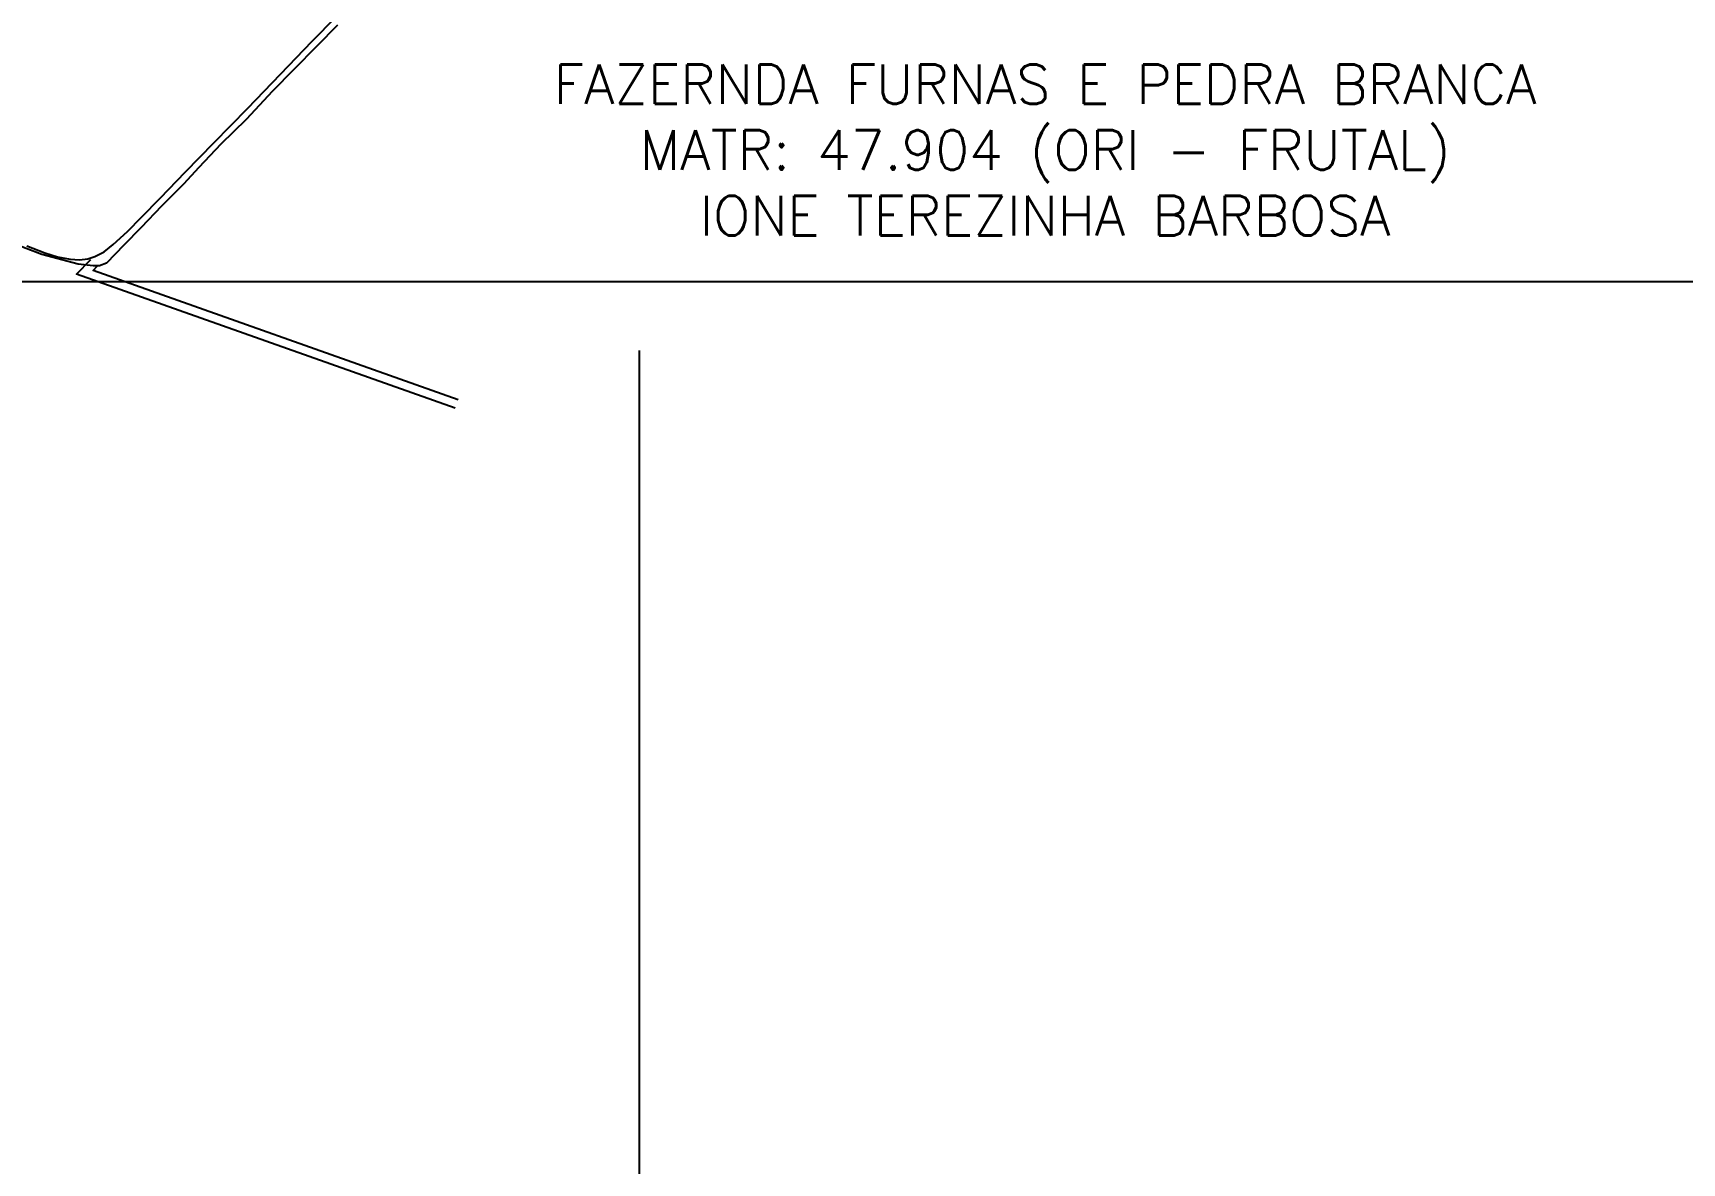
# Model space of a CAD drawing. Extents: x 713955 to 718155, y 7814478 to 7820418.
# Drawn here: x 716000 to 717088, y 7816218 to 7816964 of the extents above; entities that cross this region are included whole.
import ezdxf

# ---------------------------------------------------------------- set-up
doc = ezdxf.new("R2010")
doc.units = 0
for name, color, linetype in [('0114001050', 1, 'Continuous'), ('0114001050015', 5, 'Continuous'), ('ESTRADA', 1, 'Continuous'), ('TEXTO CONFRONTANTES', 7, 'Continuous')]:
    doc.layers.add(name, color=color, linetype=linetype)
doc.styles.add('SIMPLEX', font='simplex', dxfattribs={"height": 0.2})

msp = doc.modelspace()

# ---------------------------------------------------------------- linework, layer by layer
at = {"color": 8}
for p, q in [((715903.6, 7816800), (717954.6, 7816800)), ((716400, 7815147.1), (716400, 7816754.6))]:
    msp.add_line(p, q, dxfattribs=at)
at = {"layer": '0114001050'}
msp.add_lwpolyline([(716200.8, 7816969.2), (716187.2, 7816955.2), (716172, 7816939.8), (716158, 7816925.5), (716140.5, 7816907), (716123.9, 7816890.7), (716109.4, 7816875.3), (716099.2, 7816864.3), (716084.7, 7816849.8), (716071.3, 7816835.7), (716059.8, 7816823.9), (716048.4, 7816812.2), (716043.7, 7816810.3), (716039.5, 7816810.3), (716029.8, 7816811.5), (716005.7, 7816817.8), (715982.2, 7816826.8)], dxfattribs=at)
at = {"layer": '0114001050015'}
msp.add_lwpolyline([(715995.9, 7816823.6), (716007.8, 7816818.9), (716016.1, 7816816.3), (716024.4, 7816814.7), (716030.5, 7816814.4), (716036.1, 7816815), (716040.6, 7816816.5), (716046.8, 7816819.6), (716052.7, 7816824.4), (716062.2, 7816833.1), (716071.5, 7816842.5), (716083.7, 7816855), (716100.5, 7816872.3), (716119.3, 7816891.5), (716141.7, 7816914.4), (716163.3, 7816936.9), (716184.1, 7816958.7), (716200, 7816974.7)], dxfattribs=at)
at = {"layer": 'ESTRADA'}
for points in [[(716278.4, 7816716.4), (716028.7, 7816804.8), (716038.1, 7816814.5)], [(716280.4, 7816722), (716039.5, 7816807.4), (716042.4, 7816810.4)]]:
    msp.add_lwpolyline(points, dxfattribs=at)

# ---------------------------------------------------------------- texts
at = {"layer": 'TEXTO CONFRONTANTES', "insert": (716667.6, 7816886.8), "char_height": 26, "width": 872.059, "attachment_point": 5, "style": 'SIMPLEX'}
msp.add_mtext('FAZERNDA FURNAS E PEDRA BRANCA\\PMATR: 47.904 (ORI - FRUTAL)^JIONE TEREZINHA BARBOSA', dxfattribs=at)

doc.saveas('drawing.dxf')
